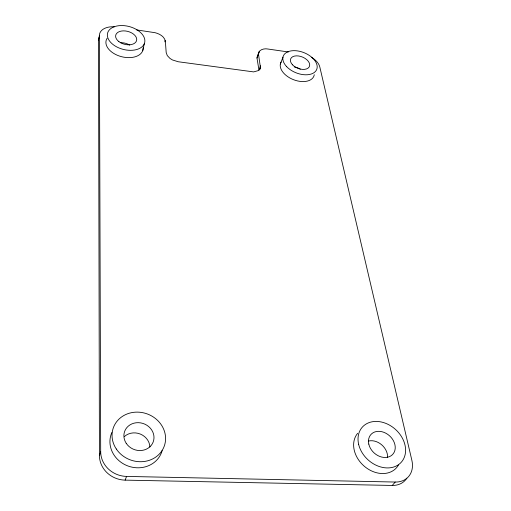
<?xml version="1.0" encoding="UTF-8"?>
<svg xmlns="http://www.w3.org/2000/svg" width="511" height="511" viewBox="0 0 511 511"><rect width="100%" height="100%" fill="white"/><g stroke="black" fill="none" stroke-linecap="round" stroke-linejoin="round"><path stroke-width="0.77" d="M136.648 29.919L155.076 32.698C159.464 33.783 164.587 36.466 165.36 41.365L166.19 52.556L167.276 55.578L169.946 58.395L172.411 59.934L178.211 61.748L253.641 71.904L258.208 70.627L259.671 69.304L260.444 67.65L258.579 54.715C257.851 49.771 264.11 48.175 267.911 49.024L288.421 51.981M260.482 65.766L258.943 70.033L256.995 58.043L257.87 55.552M406.852 478.175A24.413 19.131 44 0 1 392.244 485.45L125.131 480.129A25.211 23.244 18 0 1 99.434 455.627L98.527 40.171L99.389 35.61A17.764 10.974 14.1 0 1 114.413 26.789M142.69 50.761L144.396 43.499A19.143 11.81 14.5 0 0 120.622 25.563A19.143 11.81 14.5 0 0 113.301 44.744A19.143 11.81 14.5 0 0 144.396 43.499M164.817 41.87L165.194 40.388M99.434 455.627L100.686 451.788L99.389 35.61M257.11 57.149L258.911 52.052M256.995 58.043L259.377 51.292M259.633 69.937L260.444 67.65M280.36 64.022L282.966 57.181M125.131 480.129L126.568 476.418A25.378 23.321 18.1 0 1 100.686 451.788M392.244 485.45L395.252 482.045A24.56 19.175 43.8 0 0 411.879 460.373L319.797 66.947A16.614 10.003 22 0 0 311.748 57.494M126.568 476.418L395.252 482.045M124.441 436.509A14.966 13.656 19.8 0 1 140.391 434.088A14.966 13.656 19.8 0 1 149.902 446.965M368.552 441.044A14.512 11.453 42.9 0 1 387.581 457.262M294.291 66.973A10.009 6.113 21.8 0 1 300.296 69.138M98.527 40.171A17.681 10.98 14 0 1 99.121 37.36M120.775 42.72A10.642 6.656 14.3 0 1 129.8 45.147M162.147 450.606A26.783 24.362 19.9 0 1 128.204 466.083A26.783 24.362 19.9 0 1 111.858 432.536M398.446 465.055A25.965 20.408 42.7 0 1 365.448 467.188A25.965 20.408 42.7 0 1 357.674 433.302M143.163 47.715A19.003 11.823 14.4 0 1 121.484 56.676A19.003 11.823 14.4 0 1 107.093 38.325M314.278 74.727A17.872 10.852 21.8 0 1 293.665 79.748A17.872 10.852 21.8 0 1 281.114 62.029M126.217 443.299A15.221 13.771 20 0 0 152.278 443.867A15.221 13.771 20 0 0 138.321 422.667A15.221 13.771 20 0 0 126.217 443.299M368.795 444.091A14.742 11.523 42.3 0 0 390.915 455.882A14.742 11.523 42.3 0 0 385.869 433.232A14.742 11.523 42.3 0 0 368.795 444.091M118.916 41.634A10.769 6.643 14.5 0 0 136.443 41.001A10.769 6.643 14.5 0 0 123.145 30.877A10.769 6.643 14.5 0 0 118.916 41.634M292.528 64.827A10.124 6.094 21.8 0 0 309.072 67.101A10.124 6.094 21.8 0 0 298.558 55.974A10.124 6.094 21.8 0 0 292.528 64.827M286.703 66.692A18 10.827 21.8 0 0 316.092 70.62A18 10.827 21.8 0 0 297.255 50.87A18 10.827 21.8 0 0 286.703 66.692M358.62 444.27A26.221 20.491 42.3 0 0 398.018 465.016A26.221 20.491 42.3 0 0 388.794 424.737A26.221 20.491 42.3 0 0 358.62 444.27M116.316 449.009A27.064 24.49 20 0 0 162.639 449.635A27.064 24.49 20 0 0 137.485 412.122A27.064 24.49 20 0 0 116.316 449.009"/></g></svg>
